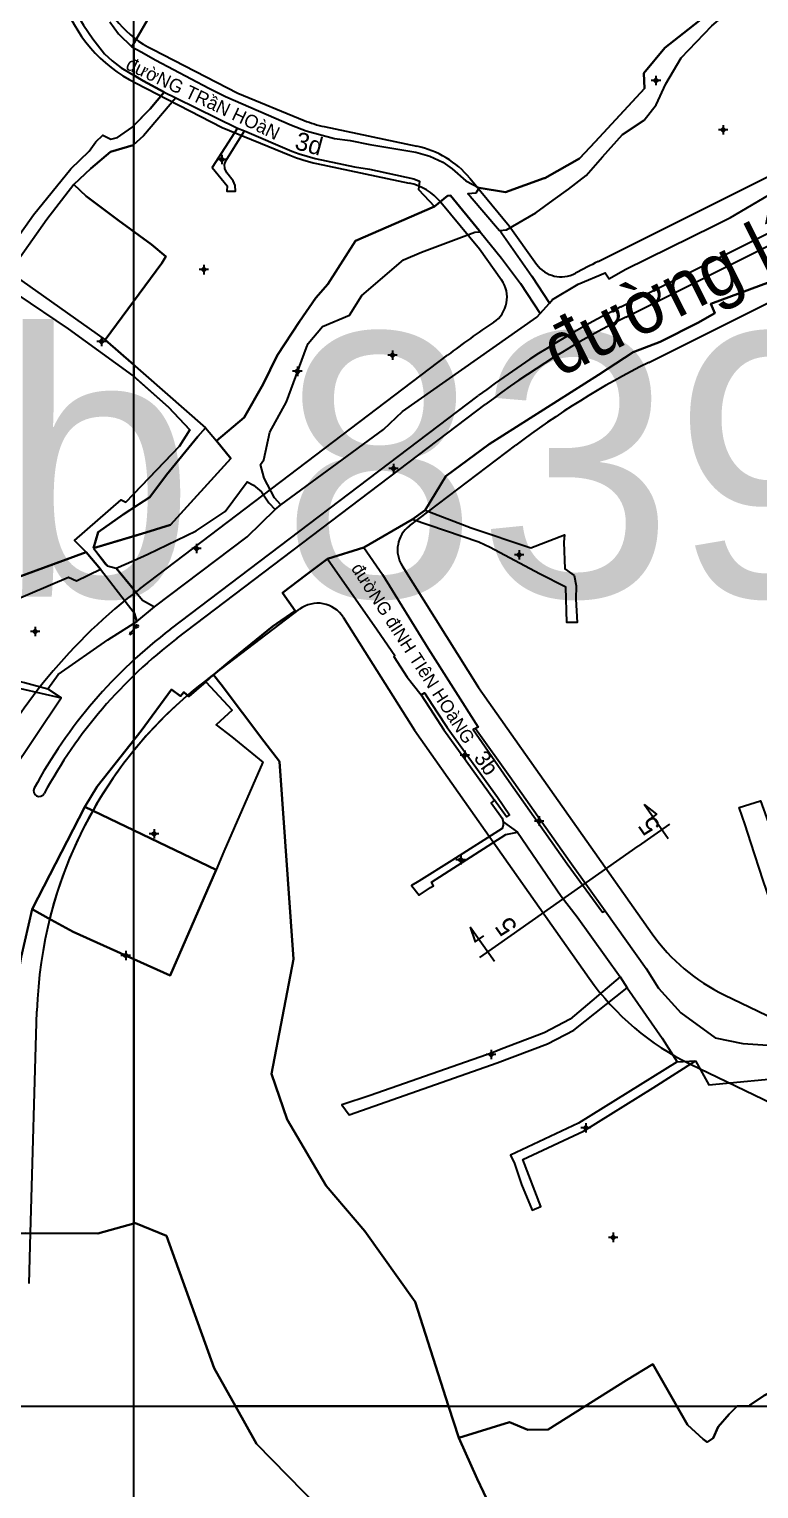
# Model space of a CAD drawing. Extents: x 548357 to 553070, y 1834500 to 1842500.
# Drawn here: x 550972.2 to 551165.9, y 1838478 to 1838865.7 of the extents above; entities that cross this region are included whole.
import ezdxf

# ---------------------------------------------------------------- set-up
doc = ezdxf.new("R2010")
doc.units = 0
for name, color, linetype in [('Level 10', 7, 'Continuous'), ('Level 11', 7, 'Continuous'), ('Level 13', 7, 'Continuous'), ('Level 2', 7, 'Continuous'), ('Level 20', 7, 'Continuous'), ('Level 24', 7, 'Continuous'), ('Level 30', 7, 'Continuous'), ('Level 4', 7, 'Continuous'), ('Level 52', 7, 'Continuous'), ('Level 55', 7, 'Continuous'), ('Level 61', 7, 'Continuous'), ('Level 7', 7, 'Continuous')]:
    doc.layers.add(name, color=color, linetype=linetype)

# ---------------------------------------------------------------- blocks, each defined once
blk = doc.blocks.new('LAIDI0')
at = {"layer": 'Level 24'}
for p, q in [((0, 0), (0.3, 0)), ((0, 0), (0, 0)), ((0.217, 0.029), (0.3, 0)), ((0.217, -0.029), (0.3, 0))]:
    blk.add_line(p, q, dxfattribs=at)
blk.add_circle((0, 0), 0.04, dxfattribs=at)

msp = doc.modelspace()

# ---------------------------------------------------------------- linework, layer by layer
at = {"layer": 'Level 10'}
for p, q in [((551008.09, 1838849.04), (551011.15, 1838847.54)), ((551011.15, 1838847.54), (551027.51, 1838839.49)), ((551027.51, 1838839.49), (551029.38, 1838838.76)), ((551107.86, 1838790.21), (551110.35, 1838793.01)), ((551037.51, 1838738.16), (551039, 1838739.41)), ((551061.06, 1838728.11), (551073.93, 1838735.55)), ((551073.93, 1838735.55), (551077.39, 1838737.99)), ((551051.45, 1838725.08), (551061.06, 1838728.11)), ((550987.32, 1838726.86), (550991.13, 1838722.34)), ((551000.77, 1838708.39), (551005.47, 1838712.31)), ((551019.1, 1838692.39), (551021.17, 1838694.23)), ((550977.16, 1838690.49), (550980.71, 1838688.14)), ((551098.07, 1838655.22), (551101.85, 1838652.44)), ((550983.89, 1838625.95), (551009.65, 1838614.39)), ((551129.17, 1838614.02), (551130.98, 1838611.08)), ((551144.3, 1838591.47), (551149.13, 1838591.69))]:
    msp.add_line(p, q, dxfattribs=at)
for points in [[(550976.86, 1838894.91), (550978.39, 1838887.18), (550981.45, 1838877.46), (550983.75, 1838871.71), (550986.63, 1838866.82), (550989.15, 1838863.19), (550992.19, 1838859.16), (550994.28, 1838857.34), (550996.63, 1838855.5), (551002.5, 1838852.04), (551008.09, 1838849.04)], [(551091.68, 1838823.6), (551098.64, 1838822.5), (551108.99, 1838826.15), (551109.16, 1838826.21), (551118.34, 1838831.38), (551122.48, 1838835.8), (551135.62, 1838850.01), (551135.37, 1838854.05), (551140.96, 1838860.77), (551155.07, 1838871.9), (551160.39, 1838883.53), (551163.85, 1838892)], [(551097.08, 1838812.31), (551098.96, 1838812.44), (551106.74, 1838816.93), (551111.35, 1838820.32), (551115.4, 1838823.29), (551120.07, 1838826.85), (551124.48, 1838831.85), (551129.72, 1838837.79), (551135.53, 1838841.6), (551138.72, 1838845.69), (551141.24, 1838851.23), (551145.3, 1838858.16), (551153.44, 1838866.62), (551161.27, 1838873.29), (551162.28, 1838876.51), (551163.66, 1838880.53)], [(550993.6, 1838867.67), (550995.98, 1838864.5), (550999.52, 1838861.07), (551001.99, 1838859.77), (551005.89, 1838857.48), (551019.94, 1838850.08), (551024.32, 1838847.88), (551041.84, 1838840.24), (551045.78, 1838838.78), (551053.29, 1838836.73), (551057.46, 1838836.18), (551062.63, 1838835.16), (551074.92, 1838833.12), (551078.61, 1838832.01), (551082.03, 1838830.47), (551084.56, 1838828.63), (551088.14, 1838825.45), (551091.68, 1838823.6)], [(550987.32, 1838726.86), (550984.26, 1838729.92), (550996.68, 1838740.72), (550997.89, 1838740.08), (551012.1, 1838754.97), (551014.91, 1838759.31), (551009.2, 1838765.34), (550999.72, 1838773.75), (550982.67, 1838786.15), (550969.31, 1838795.2), (550962.55, 1838800.33), (550963.12, 1838801.26), (550968.65, 1838809.81), (550973.41, 1838816.42), (550983.25, 1838828.66), (550988.16, 1838833.33), (550989.96, 1838835.79), (550991.79, 1838837.58), (550993.92, 1838836.51), (550995.71, 1838836.97), (550999.46, 1838839.62), (551004.37, 1838844.6), (551008.09, 1838849.04)], [(551011.15, 1838847.54), (551002.6, 1838837.38), (550999.82, 1838834.95), (550993.85, 1838833.15), (550988.63, 1838828.71), (550984.05, 1838824.51), (550976.89, 1838815.16), (550968.24, 1838802.92), (550967.53, 1838801.59), (550968.12, 1838800.45), (550992.43, 1838783.25), (551019.03, 1838759.87), (551016.99, 1838757.6), (551008.65, 1838747.37), (551004.22, 1838741.48), (550997.17, 1838736.85), (550990.51, 1838732.17), (550989.32, 1838727.9)], [(551110.35, 1838793.01), (551111.17, 1838793.93), (551117.98, 1838798.03), (551125.17, 1838800.99), (551126.17, 1838799.48), (551126.3, 1838799.56), (551130.49, 1838801.92), (551153.98, 1838813.52), (551158.45, 1838815.77), (551190.66, 1838834.67), (551196.99, 1838837.84), (551202.44, 1838840.47), (551209.37, 1838844.03)], [(551027.51, 1838839.49), (551020.79, 1838829.05), (551024.75, 1838824.16), (551024.66, 1838822.76), (551026.98, 1838822.76), (551026.88, 1838824.2), (551026.39, 1838825.51), (551024.71, 1838827.61), (551024.18, 1838828.77), (551024.08, 1838829.85), (551024.4, 1838830.81), (551028.93, 1838838.01), (551029.38, 1838838.76)], [(551029.38, 1838838.76), (551041.95, 1838833.33), (551043.92, 1838832.64), (551048.19, 1838831.4), (551058.55, 1838829.16), (551062.59, 1838828.53), (551074.36, 1838825.99), (551075.81, 1838825.39), (551075.62, 1838823.15), (551079.83, 1838818.64)], [(551077.39, 1838737.99), (551082.88, 1838747), (551094.38, 1838755.53), (551123.35, 1838773.94), (551132.56, 1838779.95), (551139.71, 1838782.74), (551149.79, 1838787.74), (551154.27, 1838790.36), (551153.2, 1838792.8), (551173.73, 1838800.41), (551180.45, 1838784.64), (551194.03, 1838791.45), (551186.41, 1838806.53), (551202.4, 1838814.38), (551213.61, 1838819.81), (551225.04, 1838825.62)], [(551079.83, 1838818.64), (551083.32, 1838821.5), (551084.07, 1838821.57), (551091.65, 1838812.28), (551091.92, 1838811.95)], [(551091.68, 1838823.6), (551090.81, 1838822.17), (551088.69, 1838821.98), (551089.3, 1838821.38), (551097.08, 1838812.31)], [(550989.32, 1838727.9), (551000, 1838731.08), (551003.23, 1838732.04), (551009.74, 1838734.06), (551025.73, 1838751.75), (551021.95, 1838756.37), (551029.32, 1838762.56), (551034.35, 1838771.47), (551038.03, 1838779.09), (551043.97, 1838788.12), (551048.35, 1838794.42), (551051.52, 1838797.98), (551058.84, 1838809.54), (551079.83, 1838818.64)], [(551039, 1838739.41), (551037.37, 1838741.26), (551034.6, 1838746.49), (551033.61, 1838750.13), (551034.53, 1838751.36), (551036.11, 1838758.74), (551040.56, 1838766.8), (551045.86, 1838781.16), (551046.28, 1838782.29), (551050.06, 1838786.79), (551057.25, 1838789.75), (551060.58, 1838794.98), (551071.61, 1838804.52), (551076.38, 1838806.56), (551090.51, 1838811.85), (551091.92, 1838811.95)], [(551091.92, 1838811.95), (551097.62, 1838804.97), (551102.64, 1838798.21), (551107.86, 1838790.21)], [(551097.08, 1838812.31), (551097.43, 1838811.9), (551097.6, 1838811.66), (551105.67, 1838800.15), (551110.35, 1838793.01)], [(551039, 1838739.41), (551066.3, 1838759.43), (551071.38, 1838764.18), (551106.97, 1838789.21), (551107.86, 1838790.21)], [(550995.32, 1838722.61), (551000, 1838724.66), (551003.73, 1838726.29), (551016.52, 1838732.48), (551024.26, 1838737.63), (551030.14, 1838745.49), (551031.82, 1838744.61), (551033.92, 1838742.86), (551035.88, 1838739.97), (551037.51, 1838738.16)], [(551005.47, 1838712.31), (551030.11, 1838730.92), (551037.51, 1838738.16)], [(551077.39, 1838737.99), (551089.55, 1838733.27), (551105.44, 1838727.98), (551114.38, 1838731.46), (551114.18, 1838729.49), (551114.45, 1838722.39), (551116.89, 1838720.67), (551117.45, 1838717.87), (551117.32, 1838714.34), (551117.72, 1838708.17), (551114.94, 1838708.13), (551114.72, 1838717.51), (551107.68, 1838721.1), (551094.58, 1838728.09), (551091.6, 1838729.47), (551073.93, 1838735.55)], [(550989.32, 1838727.9), (550993.01, 1838723.22), (550995.32, 1838722.61)], [(551061.06, 1838728.11), (551066.05, 1838720.89), (551078.12, 1838701.22), (551091.42, 1838680.34), (551090.72, 1838680.03)], [(550943.47, 1838709.92), (550948.98, 1838712.72), (550987.32, 1838726.86)], [(551021.17, 1838694.23), (551025.05, 1838697.55), (551036.79, 1838707.11), (551042.85, 1838711.23), (551039.46, 1838716), (551045.75, 1838720.8), (551051.45, 1838725.08)], [(551051.45, 1838725.08), (551064.59, 1838706.22), (551069.29, 1838699.34), (551069.06, 1838699.11), (551072.59, 1838693.65), (551076.3, 1838688.91)], [(550944.3, 1838706.24), (550967.06, 1838713.54), (550982.64, 1838720.18), (550984.79, 1838719.24), (550991.13, 1838722.34)], [(550991.13, 1838722.34), (551000.09, 1838710.74), (551000.77, 1838708.39)], [(550995.32, 1838722.61), (551002.32, 1838714.06), (551005.47, 1838712.31)], [(550977.16, 1838690.49), (550979.93, 1838694.3), (550993.15, 1838703.56), (551000.77, 1838708.39)], [(550944.3, 1838706.24), (550945.35, 1838703.35), (550946.7, 1838700.13), (550947.77, 1838698.53), (550948.8, 1838697.69), (550952.11, 1838696.07), (550955.65, 1838695.14), (550958.29, 1838694.86), (550961.21, 1838694.29), (550970.99, 1838692.21), (550970.99, 1838692.25), (550977.16, 1838690.49)], [(550940.5, 1838701.8), (550941.39, 1838698.85), (550944.42, 1838696.49), (550957.24, 1838693.4), (550969.88, 1838690.63), (550980.71, 1838688.14)], [(550973.03, 1838631.96), (550986.96, 1838659.17), (550990.27, 1838664.55), (551001.93, 1838679.33), (551010.01, 1838690.38), (551012.37, 1838688.58), (551013.31, 1838689.65), (551014.63, 1838688.45), (551019.1, 1838692.39)], [(551019.1, 1838692.39), (551026.11, 1838684.89), (551021.87, 1838680.98), (551026.01, 1838677.74), (551034.25, 1838671.03), (551023.94, 1838647.32), (551021.84, 1838642.48), (551009.65, 1838614.39)], [(551021.17, 1838694.23), (551023.22, 1838691.65), (551034.49, 1838676.66), (551038.68, 1838671.26), (551042.38, 1838618.73), (551036.55, 1838588.24), (551040.76, 1838576.09), (551051.11, 1838558.48), (551061.35, 1838546.48), (551074.71, 1838527.69), (551083.57, 1838500), (551086.26, 1838491.59), (551091.18, 1838480.67), (551094.56, 1838473.62)], [(551076.3, 1838688.91), (551077.21, 1838689.44), (551080.47, 1838684.46), (551083.24, 1838680.29), (551096.56, 1838661.72), (551099.74, 1838657.1), (551098.98, 1838656.5), (551095.77, 1838660.94)], [(551076.3, 1838688.91), (551079.58, 1838683.9), (551082.29, 1838679.67), (551095.77, 1838660.94)], [(550959.8, 1838657.78), (550967.09, 1838667.75), (550980.71, 1838688.14)], [(551090.72, 1838680.03), (551090.06, 1838679.73), (551099, 1838666.78), (551115.06, 1838644.06), (551124.44, 1838631.17), (551125.12, 1838631.59)], [(551090.72, 1838680.03), (551099.83, 1838667.22), (551115.75, 1838644.65), (551125.12, 1838631.59)], [(551095.77, 1838660.94), (551094.84, 1838660.29), (551097.81, 1838656.14), (551098.07, 1838655.22)], [(551180.59, 1838596.96), (551176.17, 1838610.52), (551168.9, 1838634.51), (551167.11, 1838639.62), (551163.78, 1838649.69), (551162.29, 1838654.37), (551160.68, 1838658.97), (551166.36, 1838660.74), (551176.93, 1838631.44), (551180.43, 1838616), (551187.08, 1838598.6)], [(551098.07, 1838655.22), (551098.1, 1838654.28), (551097.78, 1838653.43), (551084.42, 1838644.9), (551075.65, 1838639.41), (551073.75, 1838638.33), (551075.75, 1838635.71), (551078.79, 1838637.77), (551079.6, 1838638.24), (551079.05, 1838639.15), (551098.8, 1838651.82), (551101.85, 1838652.44)], [(551101.85, 1838652.44), (551113.47, 1838635.46), (551117.7, 1838629.95), (551129.17, 1838614.02)], [(550964.94, 1838589.87), (550970.1, 1838619.22), (550973.03, 1838631.96)], [(550973.03, 1838631.96), (550975.05, 1838630.84), (550978.02, 1838629.2), (550983.89, 1838625.95)], [(551125.12, 1838631.59), (551136.05, 1838616.2), (551139.27, 1838610.99), (551145.23, 1838604.49), (551154.31, 1838597.85), (551161.65, 1838596.34), (551177.58, 1838595.25)], [(550983.89, 1838625.95), (551000, 1838618.72), (551009.65, 1838614.39)], [(551129.17, 1838614.02), (551115.89, 1838602.76), (551108.97, 1838599.19), (551097.55, 1838594.81), (551095.37, 1838593.92), (551062.76, 1838582.47), (551055.24, 1838580), (551057.17, 1838577.37), (551096.44, 1838591.15), (551109.79, 1838596.24), (551116.86, 1838599.86), (551130.98, 1838611.08)], [(551130.98, 1838611.08), (551140.32, 1838597.7), (551144.3, 1838591.47)], [(551144.3, 1838591.47), (551118.03, 1838575.15), (551100.01, 1838566.62), (551101.03, 1838564.42), (551102.97, 1838558.86), (551105.75, 1838552.09), (551108.06, 1838553.04), (551103.3, 1838565.49), (551119.4, 1838573.07), (551137.91, 1838584.56), (551149.13, 1838591.69)], [(551149.13, 1838591.69), (551152.69, 1838585.35), (551175.09, 1838587.44), (551178.14, 1838586.34), (551180.45, 1838584.87), (551183.66, 1838581.5), (551195.24, 1838567.64), (551198.07, 1838564.32), (551203.55, 1838557.76), (551210.31, 1838547.8), (551214.32, 1838542.23), (551214.84, 1838542.74), (551219.86, 1838536.4), (551221.72, 1838537.79), (551231.3, 1838526.54), (551239.79, 1838516.4), (551243.02, 1838511.58)], [(550961.87, 1838161.58), (550982.87, 1838219.58), (550990.87, 1838254.58), (551000, 1838298.56), (551023.87, 1838413.58), (551043.69, 1838462.33), (551049.25, 1838472.97), (551032.61, 1838490.02), (551026.99, 1838500), (551021.33, 1838510.07), (551008.69, 1838545.24), (551000.49, 1838548.63), (551000, 1838548.49), (550990.43, 1838545.81), (550971.35, 1838545.9)]]:
    msp.add_lwpolyline(points, dxfattribs=at)
at = {"layer": 'Level 11'}
for p, q in [((551138.01, 1838852.15), (551137.38, 1838852.15)), ((551138.63, 1838852.78), (551138.01, 1838852.15)), ((551138.01, 1838852.15), (551138.63, 1838851.53)), ((551138.63, 1838853.4), (551138.63, 1838852.78)), ((551139.26, 1838852.15), (551138.63, 1838852.78)), ((551138.63, 1838851.53), (551139.26, 1838852.15)), ((551138.63, 1838851.53), (551138.63, 1838850.9)), ((551139.88, 1838852.15), (551139.26, 1838852.15)), ((551156.45, 1838839.61), (551155.83, 1838838.99)), ((551156.45, 1838840.24), (551156.45, 1838839.61)), ((551157.08, 1838838.99), (551156.45, 1838839.61)), ((551155.83, 1838838.99), (551155.2, 1838838.99)), ((551155.83, 1838838.99), (551156.45, 1838838.36)), ((551156.45, 1838838.36), (551157.08, 1838838.99)), ((551156.45, 1838838.36), (551156.45, 1838837.74)), ((551157.7, 1838838.99), (551157.08, 1838838.99)), ((551023.36, 1838832.38), (551023.36, 1838831.75)), ((551022.74, 1838831.12), (551022.11, 1838831.12)), ((551023.36, 1838831.75), (551022.74, 1838831.12)), ((551022.74, 1838831.12), (551023.36, 1838830.5)), ((551023.99, 1838831.12), (551023.36, 1838831.75)), ((551023.36, 1838830.5), (551023.99, 1838831.12)), ((551023.36, 1838830.5), (551023.36, 1838829.88)), ((551024.61, 1838831.12), (551023.99, 1838831.12)), ((551017.97, 1838801.88), (551017.35, 1838801.88)), ((551018.6, 1838802.51), (551017.97, 1838801.88)), ((551017.97, 1838801.88), (551018.6, 1838801.26)), ((551018.6, 1838803.13), (551018.6, 1838802.51)), ((551019.22, 1838801.88), (551018.6, 1838802.51)), ((551018.6, 1838801.26), (551019.22, 1838801.88)), ((551018.6, 1838801.26), (551018.6, 1838800.63)), ((551019.85, 1838801.88), (551019.22, 1838801.88)), ((550990.8, 1838782.77), (550990.18, 1838782.77)), ((550991.43, 1838783.4), (550990.8, 1838782.77)), ((550990.8, 1838782.77), (550991.43, 1838782.15)), ((550991.43, 1838784.02), (550991.43, 1838783.4)), ((550992.05, 1838782.77), (550991.43, 1838783.4)), ((550991.43, 1838782.15), (550992.05, 1838782.77)), ((550991.43, 1838782.15), (550991.43, 1838781.52)), ((550992.68, 1838782.77), (550992.05, 1838782.77)), ((551068.04, 1838779.13), (551067.41, 1838779.13)), ((551068.66, 1838779.75), (551068.04, 1838779.13)), ((551068.04, 1838779.13), (551068.66, 1838778.5)), ((551068.66, 1838780.38), (551068.66, 1838779.75)), ((551069.29, 1838779.13), (551068.66, 1838779.75)), ((551068.66, 1838778.5), (551069.29, 1838779.13)), ((551068.66, 1838778.5), (551068.66, 1838777.88)), ((551069.91, 1838779.13), (551069.29, 1838779.13)), ((551042.79, 1838774.87), (551042.17, 1838774.87)), ((551043.42, 1838775.49), (551042.79, 1838774.87)), ((551042.79, 1838774.87), (551043.42, 1838774.24)), ((551043.42, 1838776.12), (551043.42, 1838775.49)), ((551044.04, 1838774.87), (551043.42, 1838775.49)), ((551043.42, 1838774.24), (551044.04, 1838774.87)), ((551043.42, 1838774.24), (551043.42, 1838773.62)), ((551044.67, 1838774.87), (551044.04, 1838774.87)), ((551068.3, 1838749.08), (551067.68, 1838749.08)), ((551068.93, 1838749.7), (551068.3, 1838749.08)), ((551068.3, 1838749.08), (551068.93, 1838748.45)), ((551068.93, 1838750.33), (551068.93, 1838749.7)), ((551069.55, 1838749.08), (551068.93, 1838749.7)), ((551068.93, 1838748.45), (551069.55, 1838749.08)), ((551068.93, 1838748.45), (551068.93, 1838747.83)), ((551070.18, 1838749.08), (551069.55, 1838749.08)), ((551016, 1838727.78), (551015.38, 1838727.78)), ((551016.63, 1838728.41), (551016, 1838727.78)), ((551016, 1838727.78), (551016.63, 1838727.16)), ((551016.63, 1838729.03), (551016.63, 1838728.41)), ((551017.25, 1838727.78), (551016.63, 1838728.41)), ((551016.63, 1838727.16), (551017.25, 1838727.78)), ((551016.63, 1838727.16), (551016.63, 1838726.53)), ((551017.88, 1838727.78), (551017.25, 1838727.78)), ((551102.31, 1838727.37), (551102.31, 1838726.74)), ((551101.68, 1838726.12), (551101.06, 1838726.12)), ((551102.31, 1838726.74), (551101.68, 1838726.12)), ((551101.68, 1838726.12), (551102.31, 1838725.49)), ((551102.93, 1838726.12), (551102.31, 1838726.74)), ((551102.31, 1838725.49), (551102.93, 1838726.12)), ((551102.31, 1838725.49), (551102.31, 1838724.87)), ((551103.56, 1838726.12), (551102.93, 1838726.12)), ((550973.19, 1838705.76), (550972.56, 1838705.76)), ((550973.81, 1838706.39), (550973.19, 1838705.76)), ((550973.19, 1838705.76), (550973.81, 1838705.14)), ((550973.81, 1838707.01), (550973.81, 1838706.39)), ((550974.44, 1838705.76), (550973.81, 1838706.39)), ((550973.81, 1838705.14), (550974.44, 1838705.76)), ((550973.81, 1838705.14), (550973.81, 1838704.51)), ((550975.06, 1838705.76), (550974.44, 1838705.76)), ((551087.28, 1838672.94), (551086.65, 1838672.94)), ((551087.9, 1838673.56), (551087.28, 1838672.94)), ((551087.28, 1838672.94), (551087.9, 1838672.31)), ((551087.9, 1838674.19), (551087.9, 1838673.56)), ((551088.53, 1838672.94), (551087.9, 1838673.56)), ((551087.9, 1838672.31), (551088.53, 1838672.94)), ((551089.15, 1838672.94), (551088.53, 1838672.94)), ((551087.9, 1838672.31), (551087.9, 1838671.69)), ((551107, 1838655.42), (551106.38, 1838655.42)), ((551107.63, 1838656.05), (551107, 1838655.42)), ((551107, 1838655.42), (551107.63, 1838654.8)), ((551107.63, 1838656.67), (551107.63, 1838656.05)), ((551108.25, 1838655.42), (551107.63, 1838656.05)), ((551107.63, 1838654.8), (551108.25, 1838655.42)), ((551107.63, 1838654.8), (551107.63, 1838654.17)), ((551108.88, 1838655.42), (551108.25, 1838655.42)), ((551004.74, 1838652.04), (551004.12, 1838652.04)), ((551005.37, 1838652.67), (551004.74, 1838652.04)), ((551004.74, 1838652.04), (551005.37, 1838651.42)), ((551005.37, 1838653.29), (551005.37, 1838652.67)), ((551005.99, 1838652.04), (551005.37, 1838652.67)), ((551005.37, 1838651.42), (551005.99, 1838652.04)), ((551005.37, 1838651.42), (551005.37, 1838650.79)), ((551006.62, 1838652.04), (551005.99, 1838652.04)), ((551086.79, 1838645.76), (551086.16, 1838645.13)), ((551086.79, 1838646.38), (551086.79, 1838645.76)), ((551087.41, 1838645.13), (551086.79, 1838645.76)), ((551086.16, 1838645.13), (551085.54, 1838645.13)), ((551086.16, 1838645.13), (551086.79, 1838644.51)), ((551086.79, 1838644.51), (551087.41, 1838645.13)), ((551086.79, 1838644.51), (551086.79, 1838643.88)), ((551088.04, 1838645.13), (551087.41, 1838645.13)), ((550997.22, 1838619.69), (550996.6, 1838619.69)), ((550997.85, 1838620.31), (550997.22, 1838619.69)), ((550997.22, 1838619.69), (550997.85, 1838619.06)), ((550997.85, 1838620.94), (550997.85, 1838620.31)), ((550998.47, 1838619.69), (550997.85, 1838620.31)), ((550997.85, 1838619.06), (550998.47, 1838619.69)), ((550997.85, 1838619.06), (550997.85, 1838618.44)), ((550999.1, 1838619.69), (550998.47, 1838619.69)), ((551094.22, 1838593.4), (551093.59, 1838593.4)), ((551094.84, 1838594.03), (551094.22, 1838593.4)), ((551094.22, 1838593.4), (551094.84, 1838592.78)), ((551094.84, 1838594.65), (551094.84, 1838594.03)), ((551095.47, 1838593.4), (551094.84, 1838594.03)), ((551094.84, 1838592.78), (551095.47, 1838593.4)), ((551094.84, 1838592.78), (551094.84, 1838592.15)), ((551096.09, 1838593.4), (551095.47, 1838593.4)), ((551119.35, 1838573.93), (551118.72, 1838573.93)), ((551119.97, 1838574.55), (551119.35, 1838573.93)), ((551119.35, 1838573.93), (551119.97, 1838573.3)), ((551119.97, 1838575.18), (551119.97, 1838574.55)), ((551120.6, 1838573.93), (551119.97, 1838574.55)), ((551119.97, 1838573.3), (551120.6, 1838573.93)), ((551119.97, 1838573.3), (551119.97, 1838572.68)), ((551121.22, 1838573.93), (551120.6, 1838573.93)), ((551127.29, 1838545.45), (551126.67, 1838544.83)), ((551127.29, 1838546.08), (551127.29, 1838545.45)), ((551127.92, 1838544.83), (551127.29, 1838545.45)), ((551126.67, 1838544.83), (551126.04, 1838544.83)), ((551126.67, 1838544.83), (551127.29, 1838544.2)), ((551127.29, 1838544.2), (551127.92, 1838544.83)), ((551127.29, 1838544.2), (551127.29, 1838543.58)), ((551128.54, 1838544.83), (551127.92, 1838544.83))]:
    msp.add_line(p, q, dxfattribs=at)
for centre in [(551138.63, 1838852.15), (551156.45, 1838838.99), (551023.36, 1838831.12), (551018.6, 1838801.88), (550991.43, 1838782.77), (551068.66, 1838779.13), (551043.42, 1838774.87), (551068.93, 1838749.08), (551016.63, 1838727.78), (551102.31, 1838726.12), (550973.81, 1838705.76), (551087.9, 1838672.94), (551107.63, 1838655.42), (551005.37, 1838652.04), (551086.79, 1838645.13), (550997.85, 1838619.69), (551094.84, 1838593.4), (551119.97, 1838573.93), (551127.29, 1838544.83)]:
    msp.add_circle(centre, 0.15, dxfattribs=at)
at = {"layer": 'Level 13'}
for points in [[(551141.89, 1838650.66), (551135.48, 1838659.76)], [(551135.48, 1838659.76), (551138.77, 1838657.21), (551136.45, 1838655.57)], [(551142.22, 1838654.6), (551133.94, 1838648.77)], [(551100.18, 1838624.99), (551133.94, 1838648.77)], [(551095.72, 1838618.14), (551089.31, 1838627.24)], [(551089.31, 1838627.24), (551090.6, 1838623.29), (551092.92, 1838624.92)], [(551091.9, 1838619.16), (551100.18, 1838624.99)]]:
    msp.add_lwpolyline(points, dxfattribs=at)
at = {"layer": 'Level 2'}
for p, q in [((551155.07, 1838871.9), (551140.96, 1838860.77)), ((551138.72, 1838845.69), (551141.24, 1838851.23)), ((551135.62, 1838850.01), (551122.48, 1838835.8)), ((551122.48, 1838835.8), (551118.34, 1838831.38)), ((551124.48, 1838831.85), (551129.72, 1838837.79)), ((551120.07, 1838826.85), (551124.48, 1838831.85)), ((551108.99, 1838826.15), (551098.64, 1838822.5)), ((551115.4, 1838823.29), (551120.07, 1838826.85)), ((551091.65, 1838812.28), (551084.07, 1838821.57)), ((551098.64, 1838822.5), (551091.68, 1838823.6)), ((551079.83, 1838818.64), (551058.84, 1838809.54)), ((551076.38, 1838806.56), (551090.51, 1838811.85)), ((551090.51, 1838811.85), (551091.92, 1838811.95)), ((551091.92, 1838811.95), (551091.65, 1838812.28)), ((551057.25, 1838789.75), (551060.58, 1838794.98)), ((551050.06, 1838786.79), (551057.25, 1838789.75)), ((551038.03, 1838779.09), (551034.35, 1838771.47)), ((551036.11, 1838758.74), (551040.56, 1838766.8)), ((551025.73, 1838751.75), (551009.74, 1838734.06)), ((551034.6, 1838746.49), (551033.61, 1838750.13)), ((551037.51, 1838738.16), (551039, 1838739.41)), ((550989.32, 1838727.9), (550993.01, 1838723.22)), ((550987.32, 1838726.86), (550948.98, 1838712.72)), ((550991.13, 1838722.34), (550987.32, 1838726.86)), ((550995.32, 1838722.61), (551000, 1838724.66)), ((550982.64, 1838720.18), (550984.79, 1838719.24)), ((550984.79, 1838719.24), (550991.13, 1838722.34)), ((550993.01, 1838723.22), (550995.32, 1838722.61)), ((551021.17, 1838694.23), (551019.1, 1838692.39)), ((551023.22, 1838691.65), (551021.17, 1838694.23)), ((550983.89, 1838625.95), (550978.02, 1838629.2)), ((551051.11, 1838558.48), (551040.76, 1838576.09)), ((551061.35, 1838546.48), (551051.11, 1838558.48)), ((551074.71, 1838527.69), (551061.35, 1838546.48))]:
    msp.add_line(p, q, dxfattribs=at)
for points in [[(551141.24, 1838851.23), (551145.3, 1838858.16), (551153.44, 1838866.62), (551161.27, 1838873.29)], [(551140.96, 1838860.77), (551135.37, 1838854.05), (551135.62, 1838850.01)], [(551129.72, 1838837.79), (551135.53, 1838841.6), (551138.72, 1838845.69)], [(551118.34, 1838831.38), (551109.16, 1838826.21), (551108.99, 1838826.15)], [(551084.07, 1838821.57), (551083.32, 1838821.5), (551079.83, 1838818.64)], [(551091.68, 1838823.6), (551090.81, 1838822.17), (551088.69, 1838821.98), (551089.3, 1838821.38), (551097.08, 1838812.31)], [(551106.74, 1838816.93), (551111.35, 1838820.32), (551115.4, 1838823.29)], [(551097.08, 1838812.31), (551098.96, 1838812.44), (551106.74, 1838816.93)], [(551058.84, 1838809.54), (551051.52, 1838797.98), (551048.35, 1838794.42)], [(551060.58, 1838794.98), (551071.61, 1838804.52), (551076.38, 1838806.56)], [(551048.35, 1838794.42), (551043.97, 1838788.12), (551038.03, 1838779.09)], [(551040.56, 1838766.8), (551045.86, 1838781.16), (551046.28, 1838782.29), (551050.06, 1838786.79)], [(551034.35, 1838771.47), (551029.32, 1838762.56), (551021.95, 1838756.37), (551025.73, 1838751.75)], [(551033.61, 1838750.13), (551034.53, 1838751.36), (551036.11, 1838758.74)], [(551000, 1838724.66), (551003.73, 1838726.29), (551016.52, 1838732.48), (551024.26, 1838737.63), (551030.14, 1838745.49), (551031.82, 1838744.61), (551033.92, 1838742.86), (551035.88, 1838739.97), (551037.51, 1838738.16)], [(551039, 1838739.41), (551037.37, 1838741.26), (551034.6, 1838746.49)], [(551009.74, 1838734.06), (551003.23, 1838732.04), (551000, 1838731.08), (550989.32, 1838727.9)], [(550944.3, 1838706.24), (550967.06, 1838713.54), (550982.64, 1838720.18)], [(551019.1, 1838692.39), (551026.11, 1838684.89), (551021.87, 1838680.98), (551026.01, 1838677.74), (551034.25, 1838671.03)], [(551040.76, 1838576.09), (551036.55, 1838588.24), (551042.38, 1838618.73), (551038.68, 1838671.26), (551034.49, 1838676.66), (551023.22, 1838691.65)], [(551034.25, 1838671.03), (551023.94, 1838647.32), (551021.84, 1838642.48), (551009.65, 1838614.39)], [(550973.03, 1838631.96), (550970.1, 1838619.22), (550964.94, 1838589.87)], [(550978.02, 1838629.2), (550975.05, 1838630.84), (550973.03, 1838631.96)], [(551009.65, 1838614.39), (551000, 1838618.72), (550983.89, 1838625.95)], [(550971.35, 1838545.9), (550990.43, 1838545.81), (551000, 1838548.49), (551000.49, 1838548.63), (551008.69, 1838545.24), (551021.33, 1838510.07), (551026.99, 1838500), (551032.61, 1838490.02), (551049.25, 1838472.97), (551043.69, 1838462.33), (551023.87, 1838413.58), (551000, 1838298.56), (550990.87, 1838254.58), (550982.87, 1838219.58), (550961.87, 1838161.58)], [(551086.26, 1838491.59), (551083.57, 1838500), (551074.71, 1838527.69)], [(551094.56, 1838473.62), (551091.18, 1838480.67), (551086.26, 1838491.59)]]:
    msp.add_lwpolyline(points, dxfattribs=at)
at = {"layer": 'Level 20'}
for points in [[(550967.09, 1838667.75), (550980.71, 1838688.14), (550977.16, 1838690.49), (550979.93, 1838694.3), (550993.15, 1838703.56), (551000.77, 1838708.39), (551005.47, 1838712.31), (551030.11, 1838730.92), (551037.51, 1838738.16), (551039, 1838739.41), (551066.3, 1838759.43), (551071.38, 1838764.18), (551106.97, 1838789.21), (551107.86, 1838790.21), (551110.35, 1838793.01), (551111.17, 1838793.93), (551117.98, 1838798.03), (551125.17, 1838800.99), (551126.17, 1838799.48), (551126.3, 1838799.56), (551130.49, 1838801.92), (551153.98, 1838813.52), (551158.45, 1838815.77), (551190.66, 1838834.67)], [(551173.73, 1838800.41), (551153.2, 1838792.8), (551154.27, 1838790.36), (551149.79, 1838787.74), (551139.71, 1838782.74), (551132.56, 1838779.95), (551123.35, 1838773.94), (551094.38, 1838755.53), (551082.88, 1838747), (551077.39, 1838737.99), (551073.93, 1838735.55), (551061.06, 1838728.11), (551051.45, 1838725.08), (551045.75, 1838720.8), (551039.46, 1838716), (551042.85, 1838711.23), (551036.79, 1838707.11), (551025.05, 1838697.55), (551021.17, 1838694.23), (551019.1, 1838692.39), (551014.63, 1838688.45), (551013.31, 1838689.65), (551012.37, 1838688.58), (551010.01, 1838690.38), (551001.93, 1838679.33), (550990.27, 1838664.55), (550986.96, 1838659.17), (550973.03, 1838631.96), (550970.1, 1838619.22)]]:
    msp.add_lwpolyline(points, dxfattribs=at)
at = {"layer": 'Level 30'}
for p, q in [((551129.31, 1838791.97), (551317.01, 1838886.02)), ((551130.65, 1838789.28), (551318.36, 1838883.34)), ((551050.56, 1838839.87), (551075.15, 1838834.66)), ((551123.26, 1838804.04), (551196.42, 1838840.69)), ((551048.49, 1838830.09), (551073.07, 1838824.88)), ((551136.7, 1838777.21), (551175.25, 1838796.53)), ((551001.57, 1838717.1), (551083.31, 1838779.16)), ((551009.74, 1838706.35), (551091.47, 1838768.4)), ((551011.55, 1838703.96), (551093.29, 1838766.02)), ((551073.19, 1838733.81), (551101.45, 1838755.26)), ((551019.71, 1838693.21), (551044, 1838711.65)), ((551156.72, 1838609.27), (551180.75, 1838597.69)), ((551147.82, 1838590.8), (551171.84, 1838579.23))]:
    msp.add_line(p, q, dxfattribs=at)
for points in [[(551004.98, 1838860.4), (551027.62, 1838848.73), (551045.23, 1838841.51)], [(551000.46, 1838851.48), (551023.42, 1838839.64), (551041.44, 1838832.26)], [(551089.21, 1838826.16), (551099.7, 1838813.5), (551106.94, 1838803.33)], [(551081.52, 1838819.78), (551091.77, 1838807.4), (551097.62, 1838799.18)], [(551071.25, 1838723.17), (551071.25, 1838723.17), (551091.54, 1838690.91), (551137.65, 1838625.44)], [(551055.61, 1838709.54), (551074.48, 1838679.55), (551120.89, 1838613.64)], [(550972.23, 1838532.56), (550972.61, 1838545.94), (550974.3, 1838604.9)]]:
    msp.add_lwpolyline(points, dxfattribs=at)
for centre, radius, start, end in [((551017.65, 1838885.93), 28.5, 197.789, 243.608), ((551017.65, 1838885.93), 38.5, 198.0341, 243.4865), ((551056.99, 1838870.2), 31, 247.7118, 258.0391), ((551056.99, 1838870.2), 41, 247.7118, 258.0391), ((551069.97, 1838810.2), 25, 39.6513, 78.0391), ((551069.97, 1838810.2), 15, 39.6513, 78.0391), ((551113.46, 1838807.97), 8, 215.4405, 298.1409), ((551237.5, 1838576.06), 255, 116.6155, 118.1409), ((551091.1, 1838794.54), 8, 303.8246, 35.4405), ((551237.5, 1838576.06), 241.5, 116.6155, 127.2058), ((551237.5, 1838576.06), 238.5, 116.6155, 127.2058), ((551237.5, 1838576.06), 255, 123.8246, 127.2058), ((551237.5, 1838576.06), 225, 116.6155, 127.2058), ((551078.02, 1838727.43), 8, 127.2058, 212.1695), ((551089.25, 1838601.61), 145, 127.2058, 153.9083), ((551048.84, 1838705.28), 8, 32.1695, 127.2058), ((551048.84, 1838705.28), 8, 32.1695, 127.2058), ((551089.25, 1838601.61), 131.5, 127.2058, 151.6143), ((551089.25, 1838601.61), 128.5, 127.2058, 151.6143), ((551089.25, 1838601.61), 115, 127.2058, 178.3637), ((551089.25, 1838601.61), 115, 127.2058, 166.2902), ((550974.88, 1838663.42), 1.5, 151.7849, 331.4437), ((551178.33, 1838654.09), 49.75, 215.1533, 244.2644), ((551178.33, 1838654.09), 70.25, 215.1533, 244.2644)]:
    msp.add_arc(centre, radius, start, end, dxfattribs=at)
at = {"layer": 'Level 52'}
for p, q in [((551000, 1838860.82), (550999.52, 1838861.07)), ((551000, 1838859.87), (551000, 1838860.82)), ((551000, 1838860.82), (551000, 1838859.87)), ((551000, 1838854.5), (551000, 1838859.87)), ((551000, 1838859.87), (551000, 1838854.5)), ((551000, 1838853.51), (551000, 1838854.5)), ((551000, 1838854.5), (551000, 1838853.51)), ((551000, 1838835.11), (551000, 1838840.17)), ((551000, 1838840.17), (551000, 1838835.11)), ((550999.82, 1838834.95), (551000, 1838835.11)), ((551008.47, 1838805.34), (551007.44, 1838803.61)), ((551000, 1838776.6), (550992.43, 1838783.25)), ((551000, 1838773.5), (551000, 1838776.6)), ((551000, 1838776.6), (551000, 1838773.5)), ((551019.03, 1838759.87), (551021.95, 1838756.37)), ((551000, 1838738.71), (551000, 1838742.29)), ((551000, 1838742.29), (551000, 1838738.71)), ((551000, 1838731.08), (550989.32, 1838727.9)), ((551000, 1838724.66), (551000, 1838731.08)), ((550995.32, 1838722.61), (551000, 1838724.66)), ((551000, 1838716.89), (550995.32, 1838722.61)), ((550995.32, 1838722.61), (551000, 1838716.89)), ((551000, 1838710.85), (551000, 1838716.89)), ((551000, 1838716.89), (551000, 1838710.85)), ((551000.09, 1838710.73), (551000, 1838710.85)), ((551000, 1838710.85), (551000.09, 1838710.73)), ((551000, 1838676.88), (551000, 1838707.9)), ((551000, 1838707.9), (551000, 1838676.88)), ((551000, 1838676.88), (550990.27, 1838664.55)), ((550990.27, 1838664.55), (550986.96, 1838659.17)), ((550986.96, 1838659.17), (551021.84, 1838642.48)), ((551000, 1838548.49), (551000, 1838618.72)), ((551000, 1838618.72), (551009.65, 1838614.39)), ((551000, 1838618.72), (551000, 1838548.49)), ((550990.43, 1838545.81), (550968.49, 1838545.91)), ((551000, 1838548.49), (550990.43, 1838545.81)), ((551000.49, 1838548.63), (551000, 1838548.49)), ((551000, 1838548.49), (551000.49, 1838548.63)), ((551008.69, 1838545.24), (551000.49, 1838548.63)), ((551021.33, 1838510.07), (551008.69, 1838545.24)), ((551026.99, 1838500), (551021.33, 1838510.07)), ((551032.61, 1838490.02), (551026.99, 1838500)), ((551083.57, 1838500), (551026.99, 1838500)), ((551027, 1838500), (551083.57, 1838500)), ((551083.57, 1838500), (551086.26, 1838491.59)), ((551086.26, 1838491.59), (551083.57, 1838500)), ((551160.17, 1838500), (551163.33, 1838500)), ((551163.33, 1838500), (551160.17, 1838500)), ((551049.25, 1838472.97), (551032.61, 1838490.02))]:
    msp.add_line(p, q, dxfattribs=at)
for points in [[(551028.46, 1838912.98), (551020.22, 1838903.95), (551021.22, 1838901.86), (551014.56, 1838888.52), (551005.2, 1838871), (550999.52, 1838861.07), (551000, 1838860.82)], [(550999.52, 1838861.07), (551005.2, 1838871), (551014.56, 1838888.52)], [(551008.09, 1838849.04), (551002.5, 1838852.04), (551000, 1838853.51)], [(551000, 1838853.51), (551002.5, 1838852.04), (551008.09, 1838849.04)], [(551000, 1838840.17), (551004.37, 1838844.6), (551008.09, 1838849.04)], [(551008.09, 1838849.04), (551004.37, 1838844.6), (551000, 1838840.17)], [(551000, 1838835.11), (550999.82, 1838834.95), (550993.85, 1838833.15), (550988.63, 1838828.71), (550984.05, 1838824.51), (550987.32, 1838821.37), (550995.85, 1838815.04), (551004.73, 1838808.56), (551008.47, 1838805.34)], [(550984.05, 1838824.51), (550988.63, 1838828.71), (550993.85, 1838833.15), (550999.82, 1838834.95)], [(550992.43, 1838783.25), (551007.44, 1838803.61), (551008.47, 1838805.34), (551004.73, 1838808.56), (550995.85, 1838815.04), (550987.32, 1838821.37), (550984.05, 1838824.51)], [(551007.44, 1838803.61), (550992.43, 1838783.25), (551000, 1838776.6)], [(551009.2, 1838765.34), (551000, 1838773.5)], [(551000, 1838773.5), (551009.2, 1838765.34), (551014.91, 1838759.31), (551012.1, 1838754.97), (551000, 1838742.29)], [(551000, 1838742.29), (551012.1, 1838754.97), (551014.91, 1838759.31), (551009.2, 1838765.34)], [(551000, 1838738.71), (551004.22, 1838741.48), (551008.65, 1838747.37), (551016.99, 1838757.6), (551019.03, 1838759.87)], [(551021.95, 1838756.37), (551025.73, 1838751.75), (551009.74, 1838734.06), (551003.23, 1838732.04), (550989.32, 1838727.9)], [(550989.32, 1838727.9), (550990.51, 1838732.17), (550997.17, 1838736.85), (551000, 1838738.71)], [(550989.32, 1838727.9), (550989.69, 1838727.44)], [(550989.69, 1838727.44), (550992.68, 1838723.48)], [(550992.68, 1838723.48), (550992.84, 1838723.43)], [(550992.84, 1838723.43), (550993.01, 1838723.22), (550995.32, 1838722.61)], [(551000, 1838707.9), (551000.77, 1838708.39), (551000.09, 1838710.73)], [(551000.09, 1838710.73), (551000.77, 1838708.39), (551000, 1838707.9)], [(550986.96, 1838659.17), (550990.27, 1838664.55), (551000, 1838676.88)], [(551009.65, 1838614.39), (551021.84, 1838642.48), (550986.96, 1838659.17)], [(551021.84, 1838642.48), (551009.65, 1838614.39), (551000, 1838618.72)], [(550968.49, 1838545.91), (550990.43, 1838545.81), (551000, 1838548.49)], [(551000.49, 1838548.63), (551008.69, 1838545.24), (551021.33, 1838510.07), (551027, 1838500)], [(551163.33, 1838500), (551163.57, 1838500.26), (551167.39, 1838502.78), (551174.57, 1838506.26), (551183.99, 1838512.91), (551187.83, 1838514.03), (551190.23, 1838513.72), (551200.66, 1838503.05), (551202.58, 1838500)], [(551202.58, 1838500), (551200.66, 1838503.05), (551190.23, 1838513.72), (551187.83, 1838514.03), (551183.99, 1838512.91), (551174.57, 1838506.26), (551167.39, 1838502.78), (551163.57, 1838500.26), (551163.33, 1838500)], [(551104.65, 1838493.66), (551110, 1838493.81), (551130.8, 1838506.87), (551137.78, 1838511.11)], [(551152.24, 1838490.43), (551151.2, 1838491.18), (551147.04, 1838495.04), (551137.78, 1838511.11), (551130.8, 1838506.87)], [(551137.78, 1838511.11), (551147.04, 1838495.04), (551151.2, 1838491.18), (551152.24, 1838490.43)], [(551130.8, 1838506.87), (551110, 1838493.81), (551104.65, 1838493.66)], [(551026.99, 1838500), (551032.61, 1838490.02), (551049.25, 1838472.97), (551043.69, 1838462.33), (551023.87, 1838413.58), (551000, 1838298.56)], [(551152.24, 1838490.43), (551153.82, 1838491.45), (551155.11, 1838494.53), (551158.03, 1838497.84), (551160.17, 1838500)], [(551160.17, 1838500), (551158.03, 1838497.84), (551155.11, 1838494.53), (551153.82, 1838491.45), (551152.24, 1838490.43)], [(551086.26, 1838491.59), (551099.71, 1838495.74), (551104.65, 1838493.66)], [(551104.65, 1838493.66), (551099.71, 1838495.74), (551086.26, 1838491.59)]]:
    msp.add_lwpolyline(points, dxfattribs=at)
at = {"layer": 'Level 61'}
for p, q in [((551000, 1835000), (551000, 1841500)), ((549500, 1838500), (553000, 1838500))]:
    msp.add_line(p, q, dxfattribs=at)

# ---------------------------------------------------------------- block references
at = {"layer": 'Level 55', "xscale": 10, "yscale": 10, "rotation": -129.98735154261016}
msp.add_blockref('LAIDI0', (551000.75, 1838707.17), dxfattribs=at)
msp.add_blockref('LAIDI0', (551000.75, 1838707.17), dxfattribs=at)

# ---------------------------------------------------------------- texts
at = {"layer": 'Level 13'}
for p in [(551140.06, 1838654.04), (551102.07, 1838627.29)]:
    msp.add_text('5', height=5.21, rotation=125.1533, dxfattribs=at).set_placement(p)
at = {"layer": 'Level 4'}
for s, height, rotation, p in [('đườNG TRầN HOàN', 3.5564, 334.5485, (550997.6, 1838855.28)), ('đường lê duẩn', 13.8994, 26.6473, (551112.96, 1838773.15)), ('đườNG đINH TIêN HOàNG', 3.422, 302.8124, (551057.57, 1838722.53))]:
    msp.add_text(s, height=height, rotation=rotation, dxfattribs=at).set_placement(p)
at = {"layer": 'Level 55'}
for s, p in [('839548-3-b', (550537.44, 1838715)), ('839551-1-a', (551039.16, 1838715))]:
    msp.add_text(s, height=70, dxfattribs=at).set_placement(p)
at = {"layer": 'Level 7'}
for s, height, rotation, p in [('3d', 4.802, 344.7773, (551042.46, 1838833.98)), ('3b', 4.181, 305.6521, (551090.1, 1838672.16))]:
    msp.add_text(s, height=height, rotation=rotation, dxfattribs=at).set_placement(p)

doc.saveas('drawing.dxf')
